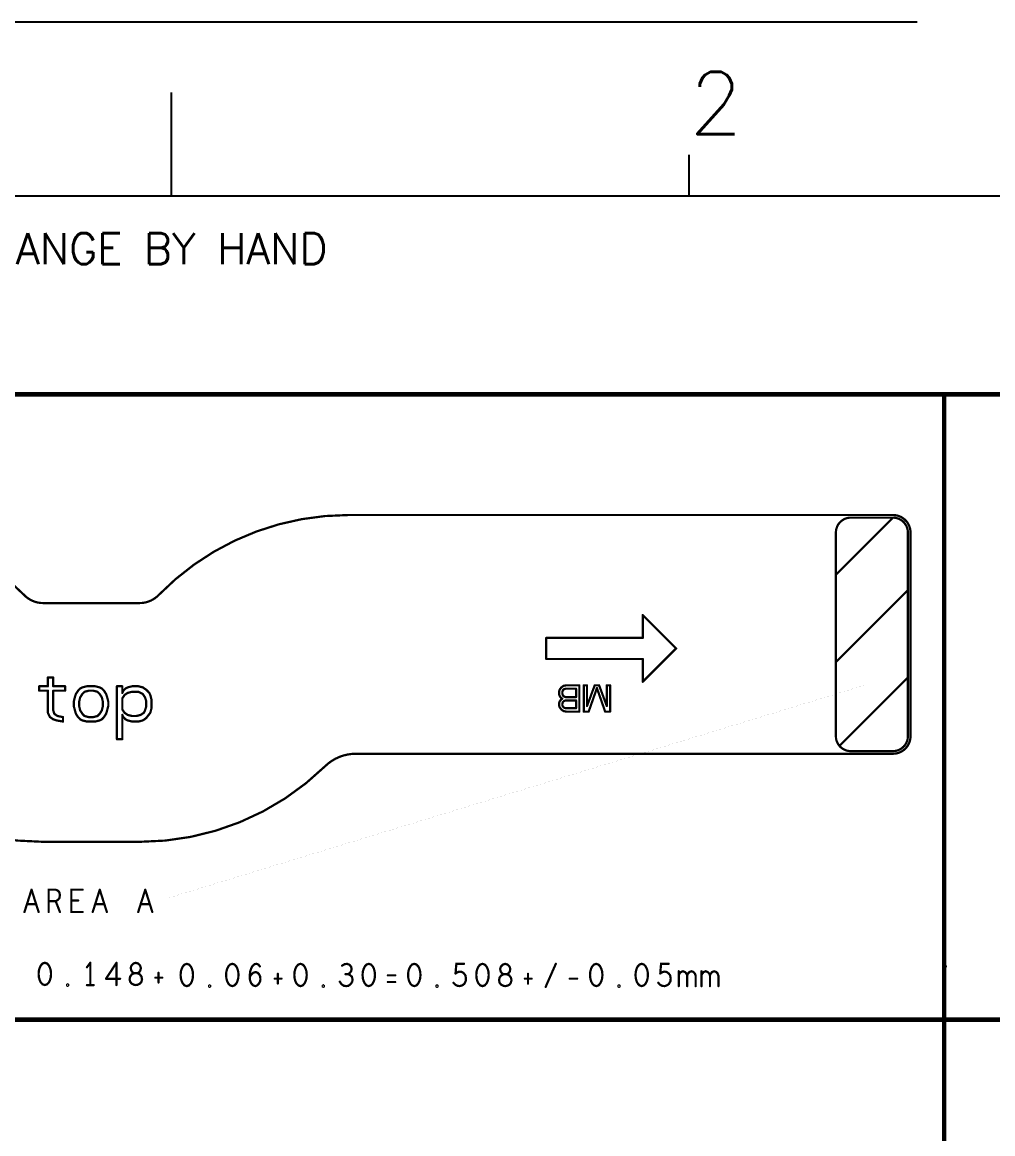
# Model space of a CAD drawing. Header units: millimetres. Extents: x 3362 to 3827, y -139 to 191.
# Drawn here: x 3418.2 to 3473.5, y 128.1 to 191.4 of the extents above; entities that cross this region are included whole.
import ezdxf

# ---------------------------------------------------------------- set-up
doc = ezdxf.new("R2010")
doc.units = ezdxf.units.MM
doc.header["$LTSCALE"] = 23.1
doc.linetypes.add('PHANTOM', pattern=[29.5, 9.5, -1.5, 3, -1.5, 3, -1.5, 9.5])
doc.layers.get('0').update_dxf_attribs({"linetype": 'CONTINUOUS'})
doc.layers.add('0PAPERF', color=2, linetype='PHANTOM', plot=False)
doc.styles.add('SIMPLEX', font='simplex.shx')

# ---------------------------------------------------------------- blocks, each defined once
blk = doc.blocks.new('PAD_R1')
at = {"const_width": 0.5}
blk.add_lwpolyline([(0.25, 0, 1), (-0.25, 0, 1)], format="xyb", close=True, dxfattribs=at)

msp = doc.modelspace()

# ---------------------------------------------------------------- linework, layer by layer
for p, q in [((3426.714, 181.48), (3426.714, 187.379)), ((3456.207, 181.48), (3456.207, 183.839)), ((3823.1, 181.48), (3367.728, 181.48))]:
    msp.add_line(p, q)
for points, const_width in [([(3382.535, 170.192), (3632.508, 170.192), (3632.69, 170.01), (3632.69, 96.87), (3564.868, 96.87), (3564.868, 134.572)], 0.254), ([(3470.728, 139.333), (3470.728, 170.102), (3470.818, 170.192)], 0.254), ([(3467.806, 163.317), (3436.797, 163.317)], 0.127), ([(3467.806, 163.168), (3464.556, 159.917)], 0.127), ([(3467.806, 163.168), (3465.405, 163.168)], 0.127), ([(3464.556, 150.718), (3464.556, 162.317)], 0.127), ([(3468.655, 162.317), (3468.655, 150.718)], 0.127), ([(3468.806, 162.317), (3468.806, 150.718)], 0.127), ([(3468.655, 159.04), (3464.556, 154.94)], 0.127), ([(3453.558, 157.617), (3455.458, 155.718)], 0.127), ([(3453.558, 157.617), (3453.558, 156.317)], 0.127), ([(3448.058, 155.118), (3448.058, 156.317)], 0.127), ([(3453.558, 156.317), (3448.058, 156.317)], 0.127), ([(3453.558, 153.818), (3455.458, 155.718)], 0.127), ([(3453.558, 155.118), (3448.058, 155.118)], 0.127), ([(3453.558, 153.818), (3453.558, 155.118)], 0.127), ([(3419.676, 154.064), (3419.983, 154.064)], 0.127), ([(3419.676, 153.562), (3419.676, 154.064)], 0.127), ([(3419.983, 154.064), (3419.983, 153.562)], 0.127), ([(3468.655, 154.061), (3464.759, 150.165)], 0.127), ([(3419.184, 153.562), (3419.676, 153.562)], 0.127), ([(3419.184, 153.311), (3419.184, 153.562)], 0.127), ([(3419.676, 153.311), (3419.184, 153.311)], 0.127), ([(3419.676, 152.056), (3419.676, 153.311)], 0.127), ([(3419.983, 153.562), (3420.659, 153.562)], 0.127), ([(3420.659, 153.311), (3419.983, 153.311)], 0.127), ([(3419.983, 153.311), (3419.983, 152.181)], 0.127), ([(3420.659, 153.562), (3420.659, 153.311)], 0.127), ([(3421.397, 153.311), (3421.274, 153.123)], 0.127), ([(3421.52, 153.437), (3421.397, 153.311)], 0.127), ([(3421.643, 153.499), (3421.52, 153.437)], 0.127), ([(3421.888, 153.562), (3421.643, 153.499)], 0.127), ([(3421.765, 153.248), (3421.643, 153.123)], 0.127), ([(3422.011, 153.311), (3421.765, 153.248)], 0.127), ([(3422.38, 153.562), (3421.888, 153.562)], 0.127), ([(3422.257, 153.311), (3422.011, 153.311)], 0.127), ([(3422.503, 153.248), (3422.257, 153.311)], 0.127), ([(3422.626, 153.499), (3422.38, 153.562)], 0.127), ([(3422.626, 153.123), (3422.503, 153.248)], 0.127), ([(3422.749, 153.437), (3422.626, 153.499)], 0.127), ([(3422.872, 153.311), (3422.749, 153.437)], 0.127), ([(3422.995, 153.123), (3422.872, 153.311)], 0.127), ([(3423.609, 150.549), (3423.609, 153.562)], 0.127), ([(3423.609, 153.562), (3423.916, 153.562)], 0.127), ([(3423.916, 153.562), (3423.916, 153.185)], 0.127), ([(3423.916, 153.185), (3423.978, 153.311)], 0.127), ([(3423.978, 153.311), (3424.101, 153.437)], 0.127), ([(3424.039, 153.06), (3424.224, 153.185)], 0.127), ([(3424.101, 153.437), (3424.224, 153.499)], 0.127), ([(3424.224, 153.499), (3424.47, 153.562)], 0.127), ([(3424.224, 153.185), (3424.47, 153.248)], 0.127), ([(3424.47, 153.562), (3424.838, 153.562)], 0.127), ([(3424.47, 153.248), (3424.838, 153.248)], 0.127), ([(3424.838, 153.562), (3425.084, 153.499)], 0.127), ([(3424.838, 153.248), (3425.084, 153.123)], 0.127), ([(3425.084, 153.499), (3425.269, 153.374)], 0.127), ([(3425.269, 153.374), (3425.453, 153.185)], 0.127), ([(3425.453, 153.185), (3425.514, 153.06)], 0.127), ([(3466.159, 153.61), (3426.555, 141.509)], 0.00254), ([(3448.79, 153.266), (3448.821, 153.362)], 0.127), ([(3448.79, 153.107), (3448.79, 153.266)], 0.127), ([(3448.821, 153.362), (3448.915, 153.49)], 0.127), ([(3448.915, 153.49), (3449.04, 153.586)], 0.127), ([(3448.977, 153.234), (3449.008, 153.33)], 0.127), ([(3448.977, 153.139), (3448.977, 153.234)], 0.127), ([(3449.008, 153.33), (3449.071, 153.394)], 0.127), ([(3449.04, 153.586), (3449.196, 153.617)], 0.127), ([(3449.071, 153.394), (3449.165, 153.426)], 0.127), ([(3449.165, 153.426), (3449.758, 153.426)], 0.127), ([(3449.196, 153.617), (3449.946, 153.617)], 0.127), ([(3449.758, 153.426), (3449.758, 152.947)], 0.127), ([(3449.946, 153.617), (3449.946, 152.118)], 0.127), ([(3450.196, 152.118), (3450.196, 153.617)], 0.127), ([(3450.196, 153.617), (3450.383, 153.617)], 0.127), ([(3450.383, 153.617), (3450.383, 152.437)], 0.127), ([(3450.383, 152.437), (3450.821, 153.617)], 0.127), ([(3450.946, 153.458), (3450.477, 152.118)], 0.127), ([(3450.821, 153.617), (3451.071, 153.617)], 0.127), ([(3451.415, 152.118), (3450.946, 153.458)], 0.127), ([(3451.071, 153.617), (3451.508, 152.437)], 0.127), ([(3451.508, 152.437), (3451.508, 153.617)], 0.127), ([(3451.508, 153.617), (3451.696, 153.617)], 0.127), ([(3451.696, 153.617), (3451.696, 152.118)], 0.127), ([(3421.212, 152.934), (3421.151, 152.683)], 0.127), ([(3421.151, 152.683), (3421.151, 152.432)], 0.127), ([(3421.274, 153.123), (3421.212, 152.934)], 0.127), ([(3421.52, 152.934), (3421.458, 152.683)], 0.127), ([(3421.458, 152.683), (3421.458, 152.432)], 0.127), ([(3421.643, 153.123), (3421.52, 152.934)], 0.127), ([(3422.749, 152.934), (3422.626, 153.123)], 0.127), ([(3422.81, 152.683), (3422.749, 152.934)], 0.127), ([(3422.81, 152.432), (3422.81, 152.683)], 0.127), ([(3423.056, 152.934), (3422.995, 153.123)], 0.127), ([(3423.118, 152.683), (3423.056, 152.934)], 0.127), ([(3423.118, 152.432), (3423.118, 152.683)], 0.127), ([(3423.916, 152.872), (3424.039, 153.06)], 0.127), ([(3423.916, 152.244), (3423.916, 152.872)], 0.127), ([(3425.084, 153.123), (3425.207, 152.934)], 0.127), ([(3425.207, 152.934), (3425.269, 152.746)], 0.127), ([(3425.269, 152.746), (3425.269, 152.37)], 0.127), ([(3425.514, 153.06), (3425.576, 152.809)], 0.127), ([(3425.576, 152.809), (3425.576, 152.307)], 0.127), ([(3448.821, 153.011), (3448.79, 153.107)], 0.127), ([(3448.79, 152.596), (3448.821, 152.692)], 0.127), ([(3448.79, 152.469), (3448.79, 152.596)], 0.127), ([(3448.915, 152.883), (3448.821, 153.011)], 0.127), ([(3448.821, 152.692), (3448.915, 152.82)], 0.127), ([(3448.977, 152.852), (3448.915, 152.883)], 0.127), ([(3448.915, 152.82), (3448.977, 152.852)], 0.127), ([(3449.008, 153.043), (3448.977, 153.139)], 0.127), ([(3449.008, 152.66), (3448.977, 152.564)], 0.127), ([(3448.977, 152.564), (3448.977, 152.501)], 0.127), ([(3449.071, 152.979), (3449.008, 153.043)], 0.127), ([(3449.071, 152.724), (3449.008, 152.66)], 0.127), ([(3449.165, 152.947), (3449.071, 152.979)], 0.127), ([(3449.165, 152.756), (3449.071, 152.724)], 0.127), ([(3449.758, 152.947), (3449.165, 152.947)], 0.127), ([(3449.758, 152.756), (3449.165, 152.756)], 0.127), ([(3449.758, 152.309), (3449.758, 152.756)], 0.127), ([(3419.799, 151.805), (3419.676, 152.056)], 0.127), ([(3419.983, 152.181), (3420.045, 151.993)], 0.127), ([(3420.045, 151.993), (3420.229, 151.867)], 0.127), ([(3421.151, 152.432), (3421.274, 151.993)], 0.127), ([(3421.274, 151.993), (3421.397, 151.805)], 0.127), ([(3421.458, 152.432), (3421.52, 152.181)], 0.127), ([(3421.52, 152.181), (3421.643, 151.993)], 0.127), ([(3421.643, 151.993), (3421.765, 151.867)], 0.127), ([(3422.503, 151.867), (3422.626, 151.993)], 0.127), ([(3422.626, 151.993), (3422.749, 152.181)], 0.127), ([(3422.749, 152.181), (3422.81, 152.432)], 0.127), ([(3422.872, 151.805), (3422.995, 151.993)], 0.127), ([(3422.995, 151.993), (3423.118, 152.432)], 0.127), ([(3424.039, 152.056), (3423.916, 152.244)], 0.127), ([(3423.916, 151.93), (3423.916, 150.549)], 0.127), ([(3423.978, 151.805), (3423.916, 151.93)], 0.127), ([(3424.224, 151.93), (3424.039, 152.056)], 0.127), ([(3424.47, 151.867), (3424.224, 151.93)], 0.127), ([(3424.961, 151.93), (3424.715, 151.867)], 0.127), ([(3425.146, 152.056), (3424.961, 151.93)], 0.127), ([(3425.207, 152.181), (3425.146, 152.056)], 0.127), ([(3425.269, 152.37), (3425.207, 152.181)], 0.127), ([(3425.514, 152.056), (3425.269, 151.742)], 0.127), ([(3425.576, 152.307), (3425.514, 152.056)], 0.127), ([(3448.821, 152.373), (3448.79, 152.469)], 0.127), ([(3448.915, 152.245), (3448.821, 152.373)], 0.127), ([(3449.04, 152.149), (3448.915, 152.245)], 0.127), ([(3448.977, 152.501), (3449.008, 152.405)], 0.127), ([(3449.008, 152.405), (3449.071, 152.341)], 0.127), ([(3449.196, 152.118), (3449.04, 152.149)], 0.127), ([(3449.071, 152.341), (3449.165, 152.309)], 0.127), ([(3449.165, 152.309), (3449.758, 152.309)], 0.127), ([(3449.946, 152.118), (3449.196, 152.118)], 0.127), ([(3450.477, 152.118), (3450.196, 152.118)], 0.127), ([(3451.696, 152.118), (3451.415, 152.118)], 0.127), ([(3419.983, 151.679), (3419.799, 151.805)], 0.127), ([(3420.168, 151.616), (3419.983, 151.679)], 0.127), ([(3420.536, 151.553), (3420.168, 151.616)], 0.127), ([(3420.229, 151.867), (3420.536, 151.805)], 0.127), ([(3420.536, 151.805), (3420.536, 151.553)], 0.127), ([(3421.397, 151.805), (3421.52, 151.679)], 0.127), ([(3421.52, 151.679), (3421.643, 151.616)], 0.127), ([(3421.643, 151.616), (3421.888, 151.553)], 0.127), ([(3421.765, 151.867), (3422.011, 151.805)], 0.127), ([(3421.888, 151.553), (3422.38, 151.553)], 0.127), ([(3422.011, 151.805), (3422.257, 151.805)], 0.127), ([(3422.257, 151.805), (3422.503, 151.867)], 0.127), ([(3422.38, 151.553), (3422.626, 151.616)], 0.127), ([(3422.626, 151.616), (3422.749, 151.679)], 0.127), ([(3422.749, 151.679), (3422.872, 151.805)], 0.127), ([(3424.101, 151.679), (3423.978, 151.805)], 0.127), ([(3424.224, 151.616), (3424.101, 151.679)], 0.127), ([(3424.47, 151.553), (3424.224, 151.616)], 0.127), ([(3424.715, 151.867), (3424.47, 151.867)], 0.127), ([(3424.838, 151.553), (3424.47, 151.553)], 0.127), ([(3425.269, 151.742), (3425.084, 151.616), (3424.838, 151.553)], 0.127), ([(3423.916, 150.549), (3423.609, 150.549)], 0.127), ([(3467.806, 149.718), (3437.212, 149.718)], 0.127), ([(3467.806, 149.867), (3465.405, 149.867)], 0.127), ([(3418.345, 140.705), (3418.747, 141.975)], 0.127), ([(3418.747, 141.975), (3419.149, 140.705)], 0.127), ([(3419.721, 140.705), (3419.721, 141.975), (3420.123, 141.975), (3420.252, 141.912), (3420.332, 141.827), (3420.364, 141.658), (3420.332, 141.488), (3420.236, 141.383), (3420.123, 141.319), (3419.721, 141.319)], 0.127), ([(3421.66, 140.705), (3421.016, 140.705), (3421.016, 141.975), (3421.66, 141.975)], 0.127), ([(3422.231, 140.705), (3422.633, 141.975)], 0.127), ([(3422.633, 141.975), (3423.035, 140.705)], 0.127), ([(3424.822, 140.705), (3425.224, 141.975)], 0.127), ([(3425.224, 141.975), (3425.626, 140.705)], 0.127), ([(3419.004, 141.15), (3418.49, 141.15)], 0.127), ([(3420.123, 141.319), (3420.364, 140.705)], 0.127), ([(3421.402, 141.361), (3421.016, 141.361)], 0.127), ([(3422.891, 141.15), (3422.376, 141.15)], 0.127), ([(3425.481, 141.15), (3424.967, 141.15)], 0.127), ([(3470.728, 139.333), (3470.728, 137.627), (3470.75, 137.605)], 0.254), ([(3422.095, 137.811), (3421.902, 137.557)], 0.127), ([(3422.095, 136.541), (3422.095, 137.811)], 0.127), ([(3423.583, 137.811), (3422.988, 136.901)], 0.127), ([(3423.583, 136.541), (3423.583, 137.811)], 0.127), ([(3431.17, 137.011), (3431.283, 137.16), (3431.379, 137.244), (3431.508, 137.287), (3431.62, 137.244), (3431.701, 137.16), (3431.765, 137.033), (3431.781, 136.884), (3431.765, 136.757), (3431.701, 136.63), (3431.604, 136.525), (3431.492, 136.482), (3431.363, 136.525), (3431.25, 136.652), (3431.186, 136.842), (3431.17, 137.054), (3431.202, 137.329), (3431.25, 137.477), (3431.331, 137.625), (3431.443, 137.731), (3431.556, 137.752), (3431.669, 137.71), (3431.749, 137.604)], 0.127), ([(3436.77, 137.16), (3436.866, 137.223), (3436.947, 137.329), (3436.979, 137.456), (3436.947, 137.583), (3436.866, 137.689), (3436.721, 137.752), (3436.577, 137.731), (3436.432, 137.646)], 0.127), ([(3442.893, 137.202), (3442.941, 137.752), (3443.376, 137.752)], 0.127), ([(3448.026, 136.44), (3448.605, 137.752)], 0.127), ([(3454.552, 137.202), (3454.6, 137.752), (3455.034, 137.752)], 0.127), ([(3455.606, 137.096), (3455.654, 137.202), (3455.734, 137.287), (3455.847, 137.329), (3455.959, 137.287), (3456.04, 137.202), (3456.088, 137.096), (3456.088, 136.482)], 0.127), ([(3456.088, 137.096), (3456.136, 137.202), (3456.217, 137.287), (3456.33, 137.329), (3456.442, 137.287), (3456.523, 137.202), (3456.571, 137.075), (3456.571, 136.482)], 0.127), ([(3456.901, 137.096), (3456.949, 137.202), (3457.03, 137.287), (3457.142, 137.329), (3457.255, 137.287), (3457.335, 137.202), (3457.384, 137.096), (3457.384, 136.482)], 0.127), ([(3457.384, 137.096), (3457.432, 137.202), (3457.512, 137.287), (3457.625, 137.329), (3457.737, 137.287), (3457.818, 137.202), (3457.866, 137.075), (3457.866, 136.482)], 0.127), ([(3470.728, 137.627), (3470.728, 105.075)], 0.254), ([(3422.988, 136.901), (3423.792, 136.901)], 0.127), ([(3425.804, 136.964), (3426.19, 136.964)], 0.127), ([(3425.981, 137.24), (3425.981, 136.689)], 0.127), ([(3432.594, 136.906), (3432.98, 136.906)], 0.127), ([(3432.771, 137.181), (3432.771, 136.63)], 0.127), ([(3436.303, 136.736), (3436.4, 136.588), (3436.528, 136.503), (3436.673, 136.482), (3436.802, 136.503), (3436.931, 136.609), (3437.011, 136.736), (3437.027, 136.863), (3436.995, 137.011), (3436.883, 137.117), (3436.77, 137.16), (3436.625, 137.16)], 0.127), ([(3439.457, 137.096), (3439.039, 137.096)], 0.127), ([(3439.039, 136.715), (3439.457, 136.715)], 0.127), ([(3442.78, 136.673), (3442.877, 136.567), (3442.989, 136.503), (3443.134, 136.482), (3443.279, 136.525), (3443.392, 136.609), (3443.472, 136.757), (3443.488, 136.927), (3443.456, 137.096), (3443.376, 137.202), (3443.263, 137.287), (3443.15, 137.308), (3443.038, 137.287), (3442.893, 137.202)], 0.127), ([(3446.843, 136.906), (3447.229, 136.906)], 0.127), ([(3447.02, 137.181), (3447.02, 136.63)], 0.127), ([(3449.402, 136.906), (3449.82, 136.906)], 0.127), ([(3454.439, 136.673), (3454.536, 136.567), (3454.648, 136.503), (3454.793, 136.482), (3454.938, 136.525), (3455.05, 136.609), (3455.131, 136.757), (3455.147, 136.927), (3455.115, 137.096), (3455.034, 137.202), (3454.922, 137.287), (3454.809, 137.308), (3454.696, 137.287), (3454.552, 137.202)], 0.127), ([(3455.606, 136.482), (3455.606, 137.329)], 0.127), ([(3456.901, 136.482), (3456.901, 137.329)], 0.127), ([(3421.902, 136.541), (3422.288, 136.541)], 0.127), ([(3381.354, 134.572), (3470.685, 134.572), (3470.728, 134.614)], 0.254), ([(3470.685, 134.572), (3564.868, 134.572), (3564.873, 134.577)], 0.254)]:
    msp.add_lwpolyline(points, dxfattribs=dict(const_width=const_width))
at = {"const_width": 0.127}
msp.add_lwpolyline([(3468.805, 150.718), (3468.805, 162.317, 0.414216), (3467.805, 163.317), (3436.797, 163.317, 0.202312), (3425.981, 158.754, -0.20231), (3424.907, 158.301), (3419.407, 158.301, -0.202308), (3418.332, 158.754, 0.202312), (3407.516, 163.317), (3385.985, 163.317, 0.414216), (3384.985, 162.317), (3384.985, 150.718, 0.414216), (3385.985, 149.718), (3407.102, 149.718, -0.196014), (3408.85, 149.005, 0.196007), (3419.407, 144.701), (3424.907, 144.701, 0.196007), (3435.464, 149.005, -0.196013), (3437.212, 149.718), (3467.805, 149.718, 0.414215)], format="xyb", close=True, dxfattribs=at)
for points in [[(3418.333, 158.754, 0.20232), (3407.517, 163.317)], [(3436.797, 163.317, 0.20232), (3425.981, 158.754)], [(3468.806, 162.317, 0.414216), (3467.806, 163.317)], [(3465.405, 163.168, 0.414306), (3464.556, 162.317)], [(3468.655, 162.317, 0.414301), (3467.806, 163.168)], [(3418.333, 158.754, 0.202322), (3419.407, 158.301)], [(3419.407, 158.301), (3424.907, 158.301, 0.202321), (3425.981, 158.754)], [(3464.556, 150.718, 0.414304), (3465.405, 149.867)], [(3467.806, 149.718, 0.414215), (3468.806, 150.718)], [(3467.806, 149.867, 0.414128), (3468.655, 150.718)], [(3437.212, 149.718, 0.196014), (3435.464, 149.005)], [(3408.85, 149.005, 0.196013), (3419.407, 144.701)], [(3419.407, 144.701), (3424.907, 144.701, 0.196013), (3435.464, 149.005)]]:
    msp.add_lwpolyline(points, format="xyb", dxfattribs=at)
for points in [[(3419.504, 137.811), (3419.375, 137.769), (3419.279, 137.663), (3419.215, 137.536), (3419.166, 137.367), (3419.15, 137.176), (3419.166, 136.986), (3419.215, 136.816), (3419.279, 136.689), (3419.375, 136.583), (3419.504, 136.541), (3419.633, 136.583), (3419.729, 136.689), (3419.794, 136.816), (3419.842, 136.986), (3419.858, 137.176), (3419.842, 137.367), (3419.794, 137.536), (3419.729, 137.663), (3419.633, 137.769)], [(3424.686, 136.541), (3424.798, 136.562), (3424.927, 136.626), (3425.008, 136.732), (3425.04, 136.88), (3425.008, 137.028), (3424.911, 137.155), (3424.766, 137.218), (3424.605, 137.218), (3424.509, 137.261), (3424.428, 137.367), (3424.396, 137.515), (3424.444, 137.663), (3424.557, 137.769), (3424.686, 137.811), (3424.814, 137.769), (3424.927, 137.663), (3424.975, 137.515), (3424.943, 137.367), (3424.863, 137.261), (3424.766, 137.218), (3424.605, 137.218), (3424.46, 137.155), (3424.364, 137.028), (3424.332, 136.88), (3424.364, 136.732), (3424.444, 136.626), (3424.573, 136.562)], [(3427.589, 137.752), (3427.461, 137.71), (3427.364, 137.604), (3427.3, 137.477), (3427.252, 137.308), (3427.236, 137.117), (3427.252, 136.927), (3427.3, 136.757), (3427.364, 136.63), (3427.461, 136.525), (3427.589, 136.482), (3427.718, 136.525), (3427.815, 136.63), (3427.879, 136.757), (3427.927, 136.927), (3427.943, 137.117), (3427.927, 137.308), (3427.879, 137.477), (3427.815, 137.604), (3427.718, 137.71)], [(3430.18, 137.752), (3430.051, 137.71), (3429.955, 137.604), (3429.891, 137.477), (3429.842, 137.308), (3429.826, 137.117), (3429.842, 136.927), (3429.891, 136.757), (3429.955, 136.63), (3430.051, 136.525), (3430.18, 136.482), (3430.309, 136.525), (3430.406, 136.63), (3430.47, 136.757), (3430.518, 136.927), (3430.534, 137.117), (3430.518, 137.308), (3430.47, 137.477), (3430.406, 137.604), (3430.309, 137.71)], [(3434.066, 137.752), (3433.938, 137.71), (3433.841, 137.604), (3433.777, 137.477), (3433.729, 137.308), (3433.713, 137.117), (3433.729, 136.927), (3433.777, 136.757), (3433.841, 136.63), (3433.938, 136.525), (3434.066, 136.482), (3434.195, 136.525), (3434.292, 136.63), (3434.356, 136.757), (3434.404, 136.927), (3434.42, 137.117), (3434.404, 137.308), (3434.356, 137.477), (3434.292, 137.604), (3434.195, 137.71)], [(3437.953, 137.752), (3437.824, 137.71), (3437.727, 137.604), (3437.663, 137.477), (3437.615, 137.308), (3437.599, 137.117), (3437.615, 136.927), (3437.663, 136.757), (3437.727, 136.63), (3437.824, 136.525), (3437.953, 136.482), (3438.081, 136.525), (3438.178, 136.63), (3438.242, 136.757), (3438.29, 136.927), (3438.306, 137.117), (3438.29, 137.308), (3438.242, 137.477), (3438.178, 137.604), (3438.081, 137.71)], [(3440.543, 137.752), (3440.415, 137.71), (3440.318, 137.604), (3440.254, 137.477), (3440.206, 137.308), (3440.19, 137.117), (3440.206, 136.927), (3440.254, 136.757), (3440.318, 136.63), (3440.415, 136.525), (3440.543, 136.482), (3440.672, 136.525), (3440.769, 136.63), (3440.833, 136.757), (3440.881, 136.927), (3440.897, 137.117), (3440.881, 137.308), (3440.833, 137.477), (3440.769, 137.604), (3440.672, 137.71)], [(3444.43, 137.752), (3444.301, 137.71), (3444.204, 137.604), (3444.14, 137.477), (3444.092, 137.308), (3444.076, 137.117), (3444.092, 136.927), (3444.14, 136.757), (3444.204, 136.63), (3444.301, 136.525), (3444.43, 136.482), (3444.558, 136.525), (3444.655, 136.63), (3444.719, 136.757), (3444.767, 136.927), (3444.783, 137.117), (3444.767, 137.308), (3444.719, 137.477), (3444.655, 137.604), (3444.558, 137.71)], [(3445.725, 136.482), (3445.838, 136.503), (3445.966, 136.567), (3446.047, 136.673), (3446.079, 136.821), (3446.047, 136.969), (3445.95, 137.096), (3445.806, 137.16), (3445.645, 137.16), (3445.548, 137.202), (3445.468, 137.308), (3445.435, 137.456), (3445.484, 137.604), (3445.596, 137.71), (3445.725, 137.752), (3445.854, 137.71), (3445.966, 137.604), (3446.015, 137.456), (3445.982, 137.308), (3445.902, 137.202), (3445.806, 137.16), (3445.645, 137.16), (3445.5, 137.096), (3445.403, 136.969), (3445.371, 136.821), (3445.403, 136.673), (3445.484, 136.567), (3445.613, 136.503)], [(3450.907, 137.752), (3450.778, 137.71), (3450.681, 137.604), (3450.617, 137.477), (3450.569, 137.308), (3450.553, 137.117), (3450.569, 136.927), (3450.617, 136.757), (3450.681, 136.63), (3450.778, 136.525), (3450.907, 136.482), (3451.035, 136.525), (3451.132, 136.63), (3451.196, 136.757), (3451.244, 136.927), (3451.26, 137.117), (3451.244, 137.308), (3451.196, 137.477), (3451.132, 137.604), (3451.035, 137.71)], [(3453.497, 137.752), (3453.369, 137.71), (3453.272, 137.604), (3453.208, 137.477), (3453.16, 137.308), (3453.144, 137.117), (3453.16, 136.927), (3453.208, 136.757), (3453.272, 136.63), (3453.369, 136.525), (3453.497, 136.482), (3453.626, 136.525), (3453.723, 136.63), (3453.787, 136.757), (3453.835, 136.927), (3453.851, 137.117), (3453.835, 137.308), (3453.787, 137.477), (3453.723, 137.604), (3453.626, 137.71)], [(3420.8, 136.499), (3420.767, 136.52), (3420.767, 136.562), (3420.8, 136.583), (3420.832, 136.562), (3420.832, 136.52)], [(3428.885, 136.44), (3428.853, 136.461), (3428.853, 136.503), (3428.885, 136.525), (3428.917, 136.503), (3428.917, 136.461)], [(3435.362, 136.44), (3435.33, 136.461), (3435.33, 136.503), (3435.362, 136.525), (3435.394, 136.503), (3435.394, 136.461)], [(3441.839, 136.44), (3441.807, 136.461), (3441.807, 136.503), (3441.839, 136.525), (3441.871, 136.503), (3441.871, 136.461)], [(3452.202, 136.44), (3452.17, 136.461), (3452.17, 136.503), (3452.202, 136.525), (3452.234, 136.503), (3452.234, 136.461)]]:
    msp.add_lwpolyline(points, close=True, dxfattribs=at)
at = {"layer": '0PAPERF'}
msp.add_line((3827.229, 191.387), (3361.779, 191.387), dxfattribs=at)

# ---------------------------------------------------------------- block references
for p, xscale, yscale in [((3470.818, 170.192), 0.254, 0.254), ((3436.797, 163.317), 0.127, 0.127), ((3436.797, 163.317), 0.127, 0.127), ((3467.806, 163.317), 0.127, 0.127), ((3467.806, 163.317), 0.127, 0.127), ((3465.405, 163.168), 0.127, 0.127), ((3465.405, 163.168), 0.127, 0.127), ((3467.806, 163.168), 0.127, 0.127), ((3467.806, 163.168), 0.127, 0.127), ((3467.806, 163.168), 0.127, 0.127), ((3464.556, 162.317), 0.127, 0.127), ((3464.556, 162.317), 0.127, 0.127), ((3468.655, 162.317), 0.127, 0.127), ((3468.655, 162.317), 0.127, 0.127), ((3468.806, 162.317), 0.127, 0.127), ((3468.806, 162.317), 0.127, 0.127), ((3464.556, 159.917), 0.127, 0.127), ((3468.655, 159.04), 0.127, 0.127), ((3418.333, 158.754), 0.127, 0.127), ((3418.333, 158.754), 0.127, 0.127), ((3419.407, 158.301), 0.127, 0.127), ((3419.407, 158.301), 0.127, 0.127), ((3425.981, 158.754), 0.127, 0.127), ((3425.981, 158.754), 0.127, 0.127), ((3453.558, 157.617), 0.127, 0.127), ((3453.558, 157.617), 0.127, 0.127), ((3448.058, 156.317), 0.127, 0.127), ((3448.058, 156.317), 0.127, 0.127), ((3453.558, 156.317), 0.127, 0.127), ((3453.558, 156.317), 0.127, 0.127), ((3455.458, 155.718), 0.127, 0.127), ((3455.458, 155.718), 0.127, 0.127), ((3448.058, 155.118), 0.127, 0.127), ((3448.058, 155.118), 0.127, 0.127), ((3453.558, 155.118), 0.127, 0.127), ((3453.558, 155.118), 0.127, 0.127), ((3464.556, 154.94), 0.127, 0.127), ((3419.676, 154.064), 0.127, 0.127), ((3419.676, 154.064), 0.127, 0.127), ((3419.983, 154.064), 0.127, 0.127), ((3419.983, 154.064), 0.127, 0.127), ((3453.558, 153.818), 0.127, 0.127), ((3453.558, 153.818), 0.127, 0.127), ((3468.655, 154.061), 0.127, 0.127), ((3419.184, 153.562), 0.127, 0.127), ((3419.184, 153.562), 0.127, 0.127), ((3419.184, 153.311), 0.127, 0.127), ((3419.184, 153.311), 0.127, 0.127), ((3419.676, 153.562), 0.127, 0.127), ((3419.676, 153.562), 0.127, 0.127), ((3419.676, 153.311), 0.127, 0.127), ((3419.676, 153.311), 0.127, 0.127), ((3419.983, 153.562), 0.127, 0.127), ((3419.983, 153.562), 0.127, 0.127), ((3419.983, 153.311), 0.127, 0.127), ((3419.983, 153.311), 0.127, 0.127), ((3420.659, 153.562), 0.127, 0.127), ((3420.659, 153.562), 0.127, 0.127), ((3420.659, 153.311), 0.127, 0.127), ((3420.659, 153.311), 0.127, 0.127), ((3421.397, 153.311), 0.127, 0.127), ((3421.397, 153.311), 0.127, 0.127), ((3421.52, 153.437), 0.127, 0.127), ((3421.52, 153.437), 0.127, 0.127), ((3421.643, 153.499), 0.127, 0.127), ((3421.643, 153.499), 0.127, 0.127), ((3421.765, 153.248), 0.127, 0.127), ((3421.765, 153.248), 0.127, 0.127), ((3421.888, 153.562), 0.127, 0.127), ((3421.888, 153.562), 0.127, 0.127), ((3422.011, 153.311), 0.127, 0.127), ((3422.011, 153.311), 0.127, 0.127), ((3422.257, 153.311), 0.127, 0.127), ((3422.257, 153.311), 0.127, 0.127), ((3422.38, 153.562), 0.127, 0.127), ((3422.38, 153.562), 0.127, 0.127), ((3422.503, 153.248), 0.127, 0.127), ((3422.503, 153.248), 0.127, 0.127), ((3422.626, 153.499), 0.127, 0.127), ((3422.626, 153.499), 0.127, 0.127), ((3422.749, 153.437), 0.127, 0.127), ((3422.749, 153.437), 0.127, 0.127), ((3422.872, 153.311), 0.127, 0.127), ((3422.872, 153.311), 0.127, 0.127), ((3423.609, 153.562), 0.127, 0.127), ((3423.609, 153.562), 0.127, 0.127), ((3423.916, 153.562), 0.127, 0.127), ((3423.916, 153.562), 0.127, 0.127), ((3423.916, 153.185), 0.127, 0.127), ((3423.916, 153.185), 0.127, 0.127), ((3423.978, 153.311), 0.127, 0.127), ((3423.978, 153.311), 0.127, 0.127), ((3424.101, 153.437), 0.127, 0.127), ((3424.101, 153.437), 0.127, 0.127), ((3424.224, 153.499), 0.127, 0.127), ((3424.224, 153.499), 0.127, 0.127), ((3424.224, 153.185), 0.127, 0.127), ((3424.224, 153.185), 0.127, 0.127), ((3424.47, 153.562), 0.127, 0.127), ((3424.47, 153.562), 0.127, 0.127), ((3424.47, 153.248), 0.127, 0.127), ((3424.47, 153.248), 0.127, 0.127), ((3424.838, 153.562), 0.127, 0.127), ((3424.838, 153.562), 0.127, 0.127), ((3424.838, 153.248), 0.127, 0.127), ((3424.838, 153.248), 0.127, 0.127), ((3425.084, 153.499), 0.127, 0.127), ((3425.084, 153.499), 0.127, 0.127), ((3425.269, 153.374), 0.127, 0.127), ((3425.269, 153.374), 0.127, 0.127), ((3425.453, 153.185), 0.127, 0.127), ((3425.453, 153.185), 0.127, 0.127), ((3448.79, 153.266), 0.127, 0.127), ((3448.79, 153.266), 0.127, 0.127), ((3448.821, 153.362), 0.127, 0.127), ((3448.821, 153.362), 0.127, 0.127), ((3448.915, 153.49), 0.127, 0.127), ((3448.915, 153.49), 0.127, 0.127), ((3448.977, 153.234), 0.127, 0.127), ((3448.977, 153.234), 0.127, 0.127), ((3449.008, 153.33), 0.127, 0.127), ((3449.008, 153.33), 0.127, 0.127), ((3449.04, 153.586), 0.127, 0.127), ((3449.04, 153.586), 0.127, 0.127), ((3449.071, 153.394), 0.127, 0.127), ((3449.071, 153.394), 0.127, 0.127), ((3449.165, 153.426), 0.127, 0.127), ((3449.165, 153.426), 0.127, 0.127), ((3449.196, 153.617), 0.127, 0.127), ((3449.196, 153.617), 0.127, 0.127), ((3449.758, 153.426), 0.127, 0.127), ((3449.758, 153.426), 0.127, 0.127), ((3449.946, 153.617), 0.127, 0.127), ((3449.946, 153.617), 0.127, 0.127), ((3450.196, 153.617), 0.127, 0.127), ((3450.196, 153.617), 0.127, 0.127), ((3450.383, 153.617), 0.127, 0.127), ((3450.383, 153.617), 0.127, 0.127), ((3450.821, 153.617), 0.127, 0.127), ((3450.821, 153.617), 0.127, 0.127), ((3450.946, 153.458), 0.127, 0.127), ((3450.946, 153.458), 0.127, 0.127), ((3451.071, 153.617), 0.127, 0.127), ((3451.071, 153.617), 0.127, 0.127), ((3451.508, 153.617), 0.127, 0.127), ((3451.508, 153.617), 0.127, 0.127), ((3451.696, 153.617), 0.127, 0.127), ((3451.696, 153.617), 0.127, 0.127), ((3466.159, 153.61), 0.00254, 0.00254), ((3421.151, 152.683), 0.127, 0.127), ((3421.151, 152.683), 0.127, 0.127), ((3421.212, 152.934), 0.127, 0.127), ((3421.212, 152.934), 0.127, 0.127), ((3421.274, 153.123), 0.127, 0.127), ((3421.274, 153.123), 0.127, 0.127), ((3421.458, 152.683), 0.127, 0.127), ((3421.458, 152.683), 0.127, 0.127), ((3421.52, 152.934), 0.127, 0.127), ((3421.52, 152.934), 0.127, 0.127), ((3421.643, 153.123), 0.127, 0.127), ((3421.643, 153.123), 0.127, 0.127), ((3422.626, 153.123), 0.127, 0.127), ((3422.626, 153.123), 0.127, 0.127), ((3422.749, 152.934), 0.127, 0.127), ((3422.749, 152.934), 0.127, 0.127), ((3422.81, 152.683), 0.127, 0.127), ((3422.81, 152.683), 0.127, 0.127), ((3422.995, 153.123), 0.127, 0.127), ((3422.995, 153.123), 0.127, 0.127), ((3423.056, 152.934), 0.127, 0.127), ((3423.056, 152.934), 0.127, 0.127), ((3423.118, 152.683), 0.127, 0.127), ((3423.118, 152.683), 0.127, 0.127), ((3423.916, 152.872), 0.127, 0.127), ((3423.916, 152.872), 0.127, 0.127), ((3424.039, 153.06), 0.127, 0.127), ((3424.039, 153.06), 0.127, 0.127), ((3425.084, 153.123), 0.127, 0.127), ((3425.084, 153.123), 0.127, 0.127), ((3425.207, 152.934), 0.127, 0.127), ((3425.207, 152.934), 0.127, 0.127), ((3425.269, 152.746), 0.127, 0.127), ((3425.269, 152.746), 0.127, 0.127), ((3425.514, 153.06), 0.127, 0.127), ((3425.514, 153.06), 0.127, 0.127), ((3425.576, 152.809), 0.127, 0.127), ((3425.576, 152.809), 0.127, 0.127), ((3448.79, 153.107), 0.127, 0.127), ((3448.79, 153.107), 0.127, 0.127), ((3448.79, 152.596), 0.127, 0.127), ((3448.79, 152.596), 0.127, 0.127), ((3448.821, 153.011), 0.127, 0.127), ((3448.821, 153.011), 0.127, 0.127), ((3448.821, 152.692), 0.127, 0.127), ((3448.821, 152.692), 0.127, 0.127), ((3448.915, 152.883), 0.127, 0.127), ((3448.915, 152.883), 0.127, 0.127), ((3448.915, 152.82), 0.127, 0.127), ((3448.915, 152.82), 0.127, 0.127), ((3448.977, 153.139), 0.127, 0.127), ((3448.977, 153.139), 0.127, 0.127), ((3448.977, 152.852), 0.127, 0.127), ((3448.977, 152.852), 0.127, 0.127), ((3448.977, 152.564), 0.127, 0.127), ((3448.977, 152.564), 0.127, 0.127), ((3449.008, 153.043), 0.127, 0.127), ((3449.008, 153.043), 0.127, 0.127), ((3449.008, 152.66), 0.127, 0.127), ((3449.008, 152.66), 0.127, 0.127), ((3449.071, 152.979), 0.127, 0.127), ((3449.071, 152.979), 0.127, 0.127), ((3449.071, 152.724), 0.127, 0.127), ((3449.071, 152.724), 0.127, 0.127), ((3449.165, 152.947), 0.127, 0.127), ((3449.165, 152.947), 0.127, 0.127), ((3449.165, 152.756), 0.127, 0.127), ((3449.165, 152.756), 0.127, 0.127), ((3449.758, 152.947), 0.127, 0.127), ((3449.758, 152.947), 0.127, 0.127), ((3449.758, 152.756), 0.127, 0.127), ((3449.758, 152.756), 0.127, 0.127), ((3419.676, 152.056), 0.127, 0.127), ((3419.676, 152.056), 0.127, 0.127), ((3419.983, 152.181), 0.127, 0.127), ((3419.983, 152.181), 0.127, 0.127), ((3420.045, 151.993), 0.127, 0.127), ((3420.045, 151.993), 0.127, 0.127), ((3421.151, 152.432), 0.127, 0.127), ((3421.151, 152.432), 0.127, 0.127), ((3421.274, 151.993), 0.127, 0.127), ((3421.274, 151.993), 0.127, 0.127), ((3421.458, 152.432), 0.127, 0.127), ((3421.458, 152.432), 0.127, 0.127), ((3421.52, 152.181), 0.127, 0.127), ((3421.52, 152.181), 0.127, 0.127), ((3421.643, 151.993), 0.127, 0.127), ((3421.643, 151.993), 0.127, 0.127), ((3422.626, 151.993), 0.127, 0.127), ((3422.626, 151.993), 0.127, 0.127), ((3422.749, 152.181), 0.127, 0.127), ((3422.749, 152.181), 0.127, 0.127), ((3422.81, 152.432), 0.127, 0.127), ((3422.81, 152.432), 0.127, 0.127), ((3422.995, 151.993), 0.127, 0.127), ((3422.995, 151.993), 0.127, 0.127), ((3423.118, 152.432), 0.127, 0.127), ((3423.118, 152.432), 0.127, 0.127), ((3423.916, 152.244), 0.127, 0.127), ((3423.916, 152.244), 0.127, 0.127), ((3423.916, 151.93), 0.127, 0.127), ((3423.916, 151.93), 0.127, 0.127), ((3424.039, 152.056), 0.127, 0.127), ((3424.039, 152.056), 0.127, 0.127), ((3424.224, 151.93), 0.127, 0.127), ((3424.224, 151.93), 0.127, 0.127), ((3424.961, 151.93), 0.127, 0.127), ((3424.961, 151.93), 0.127, 0.127), ((3425.146, 152.056), 0.127, 0.127), ((3425.146, 152.056), 0.127, 0.127), ((3425.207, 152.181), 0.127, 0.127), ((3425.207, 152.181), 0.127, 0.127), ((3425.269, 152.37), 0.127, 0.127), ((3425.269, 152.37), 0.127, 0.127), ((3425.514, 152.056), 0.127, 0.127), ((3425.514, 152.056), 0.127, 0.127), ((3425.576, 152.307), 0.127, 0.127), ((3425.576, 152.307), 0.127, 0.127), ((3448.79, 152.469), 0.127, 0.127), ((3448.79, 152.469), 0.127, 0.127), ((3448.821, 152.373), 0.127, 0.127), ((3448.821, 152.373), 0.127, 0.127), ((3448.915, 152.245), 0.127, 0.127), ((3448.915, 152.245), 0.127, 0.127), ((3448.977, 152.501), 0.127, 0.127), ((3448.977, 152.501), 0.127, 0.127), ((3449.008, 152.405), 0.127, 0.127), ((3449.008, 152.405), 0.127, 0.127), ((3449.04, 152.149), 0.127, 0.127), ((3449.04, 152.149), 0.127, 0.127), ((3449.071, 152.341), 0.127, 0.127), ((3449.071, 152.341), 0.127, 0.127), ((3449.165, 152.309), 0.127, 0.127), ((3449.165, 152.309), 0.127, 0.127), ((3449.196, 152.118), 0.127, 0.127), ((3449.196, 152.118), 0.127, 0.127), ((3449.758, 152.309), 0.127, 0.127), ((3449.758, 152.309), 0.127, 0.127), ((3449.946, 152.118), 0.127, 0.127), ((3449.946, 152.118), 0.127, 0.127), ((3450.196, 152.118), 0.127, 0.127), ((3450.196, 152.118), 0.127, 0.127), ((3450.383, 152.437), 0.127, 0.127), ((3450.383, 152.437), 0.127, 0.127), ((3450.477, 152.118), 0.127, 0.127), ((3450.477, 152.118), 0.127, 0.127), ((3451.415, 152.118), 0.127, 0.127), ((3451.415, 152.118), 0.127, 0.127), ((3451.508, 152.437), 0.127, 0.127), ((3451.508, 152.437), 0.127, 0.127), ((3451.696, 152.118), 0.127, 0.127), ((3451.696, 152.118), 0.127, 0.127), ((3419.799, 151.805), 0.127, 0.127), ((3419.799, 151.805), 0.127, 0.127), ((3419.983, 151.679), 0.127, 0.127), ((3419.983, 151.679), 0.127, 0.127), ((3420.168, 151.616), 0.127, 0.127), ((3420.168, 151.616), 0.127, 0.127), ((3420.229, 151.867), 0.127, 0.127), ((3420.229, 151.867), 0.127, 0.127), ((3420.536, 151.805), 0.127, 0.127), ((3420.536, 151.805), 0.127, 0.127), ((3420.536, 151.553), 0.127, 0.127), ((3420.536, 151.553), 0.127, 0.127), ((3421.397, 151.805), 0.127, 0.127), ((3421.397, 151.805), 0.127, 0.127), ((3421.52, 151.679), 0.127, 0.127), ((3421.52, 151.679), 0.127, 0.127), ((3421.643, 151.616), 0.127, 0.127), ((3421.643, 151.616), 0.127, 0.127), ((3421.765, 151.867), 0.127, 0.127), ((3421.765, 151.867), 0.127, 0.127), ((3421.888, 151.553), 0.127, 0.127), ((3421.888, 151.553), 0.127, 0.127), ((3422.011, 151.805), 0.127, 0.127), ((3422.011, 151.805), 0.127, 0.127), ((3422.257, 151.805), 0.127, 0.127), ((3422.257, 151.805), 0.127, 0.127), ((3422.38, 151.553), 0.127, 0.127), ((3422.38, 151.553), 0.127, 0.127), ((3422.503, 151.867), 0.127, 0.127), ((3422.503, 151.867), 0.127, 0.127), ((3422.626, 151.616), 0.127, 0.127), ((3422.626, 151.616), 0.127, 0.127), ((3422.749, 151.679), 0.127, 0.127), ((3422.749, 151.679), 0.127, 0.127), ((3422.872, 151.805), 0.127, 0.127), ((3422.872, 151.805), 0.127, 0.127), ((3423.978, 151.805), 0.127, 0.127), ((3423.978, 151.805), 0.127, 0.127), ((3424.101, 151.679), 0.127, 0.127), ((3424.101, 151.679), 0.127, 0.127), ((3424.224, 151.616), 0.127, 0.127), ((3424.224, 151.616), 0.127, 0.127), ((3424.47, 151.867), 0.127, 0.127), ((3424.47, 151.867), 0.127, 0.127), ((3424.47, 151.553), 0.127, 0.127), ((3424.47, 151.553), 0.127, 0.127), ((3424.715, 151.867), 0.127, 0.127), ((3424.715, 151.867), 0.127, 0.127), ((3424.838, 151.553), 0.127, 0.127), ((3424.838, 151.553), 0.127, 0.127), ((3425.269, 151.742), 0.127, 0.127), ((3425.269, 151.742), 0.127, 0.127), ((3464.556, 150.718), 0.127, 0.127), ((3464.556, 150.718), 0.127, 0.127), ((3468.655, 150.718), 0.127, 0.127), ((3468.655, 150.718), 0.127, 0.127), ((3468.806, 150.718), 0.127, 0.127), ((3468.806, 150.718), 0.127, 0.127), ((3423.609, 150.549), 0.127, 0.127), ((3423.609, 150.549), 0.127, 0.127), ((3423.916, 150.549), 0.127, 0.127), ((3423.916, 150.549), 0.127, 0.127), ((3464.759, 150.165), 0.127, 0.127), ((3437.212, 149.718), 0.127, 0.127), ((3437.212, 149.718), 0.127, 0.127), ((3465.405, 149.867), 0.127, 0.127), ((3465.405, 149.867), 0.127, 0.127), ((3467.806, 149.867), 0.127, 0.127), ((3467.806, 149.867), 0.127, 0.127), ((3467.806, 149.718), 0.127, 0.127), ((3467.806, 149.718), 0.127, 0.127), ((3435.464, 149.005), 0.127, 0.127), ((3435.464, 149.005), 0.127, 0.127), ((3419.407, 144.701), 0.127, 0.127), ((3419.407, 144.701), 0.127, 0.127), ((3418.747, 141.975), 0.127, 0.127), ((3418.747, 141.975), 0.127, 0.127), ((3421.66, 141.975), 0.127, 0.127), ((3422.633, 141.975), 0.127, 0.127), ((3422.633, 141.975), 0.127, 0.127), ((3425.224, 141.975), 0.127, 0.127), ((3425.224, 141.975), 0.127, 0.127), ((3418.49, 141.15), 0.127, 0.127), ((3419.004, 141.15), 0.127, 0.127), ((3419.721, 141.319), 0.127, 0.127), ((3420.123, 141.319), 0.127, 0.127), ((3421.016, 141.361), 0.127, 0.127), ((3421.402, 141.361), 0.127, 0.127), ((3422.376, 141.15), 0.127, 0.127), ((3422.891, 141.15), 0.127, 0.127), ((3424.967, 141.15), 0.127, 0.127), ((3425.481, 141.15), 0.127, 0.127), ((3426.555, 141.509), 0.00254, 0.00254), ((3418.345, 140.705), 0.127, 0.127), ((3419.149, 140.705), 0.127, 0.127), ((3419.721, 140.705), 0.127, 0.127), ((3420.364, 140.705), 0.127, 0.127), ((3421.66, 140.705), 0.127, 0.127), ((3422.231, 140.705), 0.127, 0.127), ((3423.035, 140.705), 0.127, 0.127), ((3424.822, 140.705), 0.127, 0.127), ((3425.626, 140.705), 0.127, 0.127), ((3470.728, 139.333), 0.254, 0.254), ((3470.728, 139.333), 0.254, 0.254), ((3421.902, 137.557), 0.127, 0.127), ((3422.095, 137.811), 0.127, 0.127), ((3422.095, 137.811), 0.127, 0.127), ((3423.583, 137.811), 0.127, 0.127), ((3423.583, 137.811), 0.127, 0.127), ((3431.749, 137.604), 0.127, 0.127), ((3436.432, 137.646), 0.127, 0.127), ((3443.376, 137.752), 0.127, 0.127), ((3448.605, 137.752), 0.127, 0.127), ((3455.034, 137.752), 0.127, 0.127), ((3470.728, 137.627), 0.254, 0.254), ((3470.75, 137.605), 0.254, 0.254), ((3422.988, 136.901), 0.127, 0.127), ((3422.988, 136.901), 0.127, 0.127), ((3423.792, 136.901), 0.127, 0.127), ((3425.804, 136.964), 0.127, 0.127), ((3425.981, 137.24), 0.127, 0.127), ((3426.19, 136.964), 0.127, 0.127), ((3431.17, 137.011), 0.127, 0.127), ((3432.594, 136.906), 0.127, 0.127), ((3432.771, 137.181), 0.127, 0.127), ((3432.98, 136.906), 0.127, 0.127), ((3436.303, 136.736), 0.127, 0.127), ((3436.625, 137.16), 0.127, 0.127), ((3436.77, 137.16), 0.127, 0.127), ((3439.039, 137.096), 0.127, 0.127), ((3439.039, 136.715), 0.127, 0.127), ((3439.457, 137.096), 0.127, 0.127), ((3439.457, 136.715), 0.127, 0.127), ((3442.893, 137.202), 0.127, 0.127), ((3442.893, 137.202), 0.127, 0.127), ((3446.843, 136.906), 0.127, 0.127), ((3447.02, 137.181), 0.127, 0.127), ((3447.229, 136.906), 0.127, 0.127), ((3449.402, 136.906), 0.127, 0.127), ((3449.82, 136.906), 0.127, 0.127), ((3454.552, 137.202), 0.127, 0.127), ((3454.552, 137.202), 0.127, 0.127), ((3455.606, 137.329), 0.127, 0.127), ((3455.606, 137.096), 0.127, 0.127), ((3456.088, 137.096), 0.127, 0.127), ((3456.901, 137.329), 0.127, 0.127), ((3456.901, 137.096), 0.127, 0.127), ((3457.384, 137.096), 0.127, 0.127), ((3421.902, 136.541), 0.127, 0.127), ((3422.095, 136.541), 0.127, 0.127), ((3422.288, 136.541), 0.127, 0.127), ((3423.583, 136.541), 0.127, 0.127), ((3425.981, 136.689), 0.127, 0.127), ((3432.771, 136.63), 0.127, 0.127), ((3442.78, 136.673), 0.127, 0.127), ((3447.02, 136.63), 0.127, 0.127), ((3448.026, 136.44), 0.127, 0.127), ((3454.439, 136.673), 0.127, 0.127), ((3455.606, 136.482), 0.127, 0.127), ((3456.088, 136.482), 0.127, 0.127), ((3456.571, 136.482), 0.127, 0.127), ((3456.901, 136.482), 0.127, 0.127), ((3457.384, 136.482), 0.127, 0.127), ((3457.866, 136.482), 0.127, 0.127), ((3470.685, 134.572), 0.254, 0.254), ((3470.728, 134.614), 0.254, 0.254)]:
    msp.add_blockref('PAD_R1', p, dxfattribs=dict(xscale=xscale, yscale=yscale))

# ---------------------------------------------------------------- texts
at = {"style": 'SIMPLEX'}
msp.add_text('2', height=3.539, dxfattribs=at).set_placement((3456.207, 185.019))
at = {"color": 3, "style": 'SIMPLEX'}
msp.add_text("ACAD GENERATED DRAWING. DON'T CHANGE BY HAND", height=1.76958, dxfattribs=at).set_placement((3372.584, 177.608))

doc.saveas('drawing.dxf')
